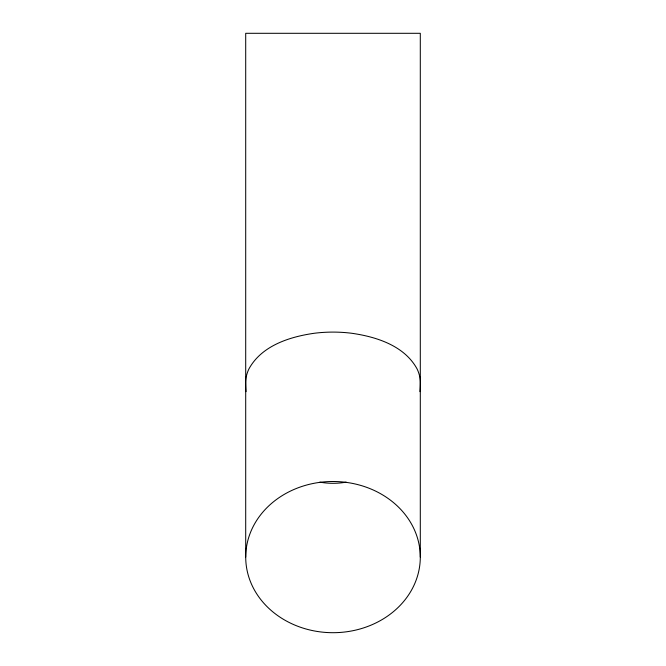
<?xml version="1.0" encoding="UTF-8"?>
<svg xmlns="http://www.w3.org/2000/svg" width="666" height="666" viewBox="0 0 666 666"><rect width="100%" height="100%" fill="white"/><g stroke="black" fill="none" stroke-linecap="round" stroke-linejoin="round"><path stroke-width="1" d="M420.296 557.092A87.296 75.608 0 0 0 289.352 491.625A87.296 75.608 0 0 0 289.352 622.568A87.296 75.608 0 0 0 420.296 557.092L420.296 33.3L245.704 33.3L245.704 557.092M246.062 391.65A115.518 115.518 0 0 1 245.704 382.5A115.518 57.759 0 0 1 248.951 368.872C261.671 345.637 289.71 336.763 314.344 333.258A76.157 38.079 0 0 1 351.656 333.258C376.29 336.763 404.337 345.637 417.049 368.872A115.518 57.759 0 0 1 420.296 382.5A115.518 115.518 0 0 1 419.938 391.65M346.187 482.151A76.157 76.157 0 0 1 319.813 482.151"/></g></svg>
